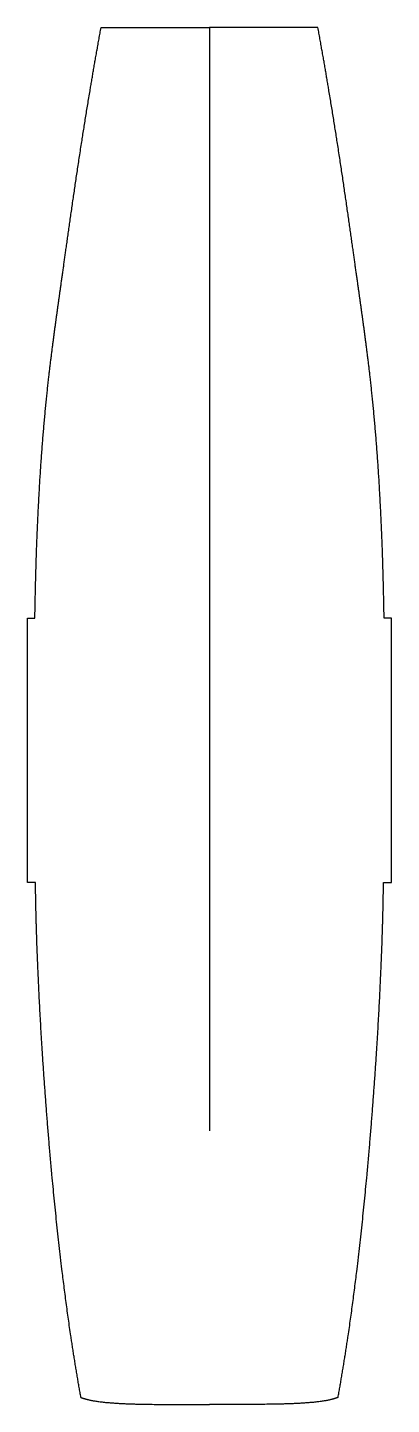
# Model space of a CAD drawing. Header units: inches. Extents: x -24 to 24, y -35 to 143.
import ezdxf

# ---------------------------------------------------------------- set-up
doc = ezdxf.new("R2010")
doc.units = ezdxf.units.IN
doc.layers.get('0').update_dxf_attribs({"linetype": 'CONTINUOUS'})

msp = doc.modelspace()

# ---------------------------------------------------------------- linework, layer by layer
for p, q in [((-14.06, 142.81), (0, 142.81)), ((14.06, 142.81), (0, 142.81)), ((0, 142.81), (0, 0)), ((-23.59, 32.17), (-23.59, 66.38)), ((-23.59, 66.38), (-22.63, 66.38)), ((23.59, 66.38), (22.63, 66.38)), ((23.59, 32.17), (23.59, 66.38)), ((-22.55, 32.17), (-23.59, 32.17)), ((22.55, 32.17), (23.59, 32.17))]:
    msp.add_line(p, q)
for points in [[(-22.63, 66.38), (-22.59, 68.71), (-22.5, 73.18), (-22.28, 79.37), (-21.88, 86.59), (-21.25, 94.01), (-20.55, 100.11), (-19.84, 105.31), (-19.1, 110.52), (-18.24, 116.63), (-17.2, 123.95), (-16.13, 130.86), (-15.16, 136.61), (-14.44, 140.7), (-14.06, 142.81)], [(22.63, 66.38), (22.59, 68.71), (22.5, 73.18), (22.28, 79.37), (21.88, 86.59), (21.25, 94.01), (20.55, 100.11), (19.84, 105.31), (19.1, 110.52), (18.24, 116.63), (17.2, 123.95), (16.13, 130.86), (15.16, 136.61), (14.44, 140.7), (14.06, 142.81)], [(-16.66, -34.49), (-17.13, -31.88), (-18.02, -26.57), (-19.17, -18.3), (-20.41, -6.84), (-21.56, 7.51), (-22.17, 18.29), (-22.44, 25.6), (-22.53, 30.05), (-22.55, 32.17)], [(16.66, -34.49), (17.13, -31.88), (18.02, -26.57), (19.17, -18.3), (20.41, -6.84), (21.56, 7.51), (22.17, 18.29), (22.44, 25.6), (22.53, 30.05), (22.55, 32.17)], [(-16.66, -34.49), (-16.32, -34.62), (-15.51, -34.87), (-13.97, -35.13), (-11.36, -35.32), (-7.57, -35.4), (-4.44, -35.4), (-2.17, -35.4), (-0.72, -35.4), (0, -35.4)], [(16.66, -34.49), (16.32, -34.62), (15.51, -34.87), (13.97, -35.13), (11.36, -35.32), (7.57, -35.4), (4.44, -35.4), (2.17, -35.4), (0.72, -35.4), (0, -35.4)]]:
    msp.add_open_spline(points, degree=5)

doc.saveas('drawing.dxf')
